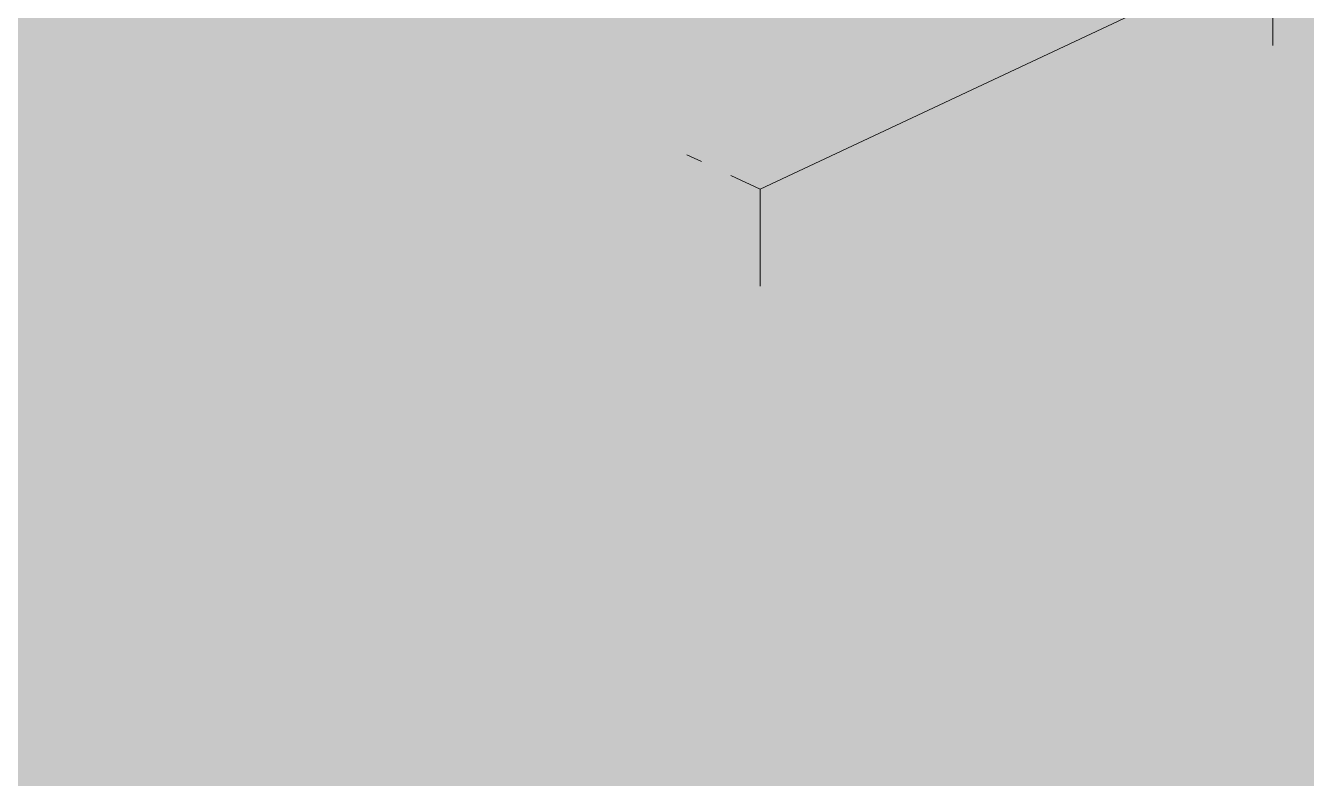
# Paper-space layout '03 3D Building and Roof' of a CAD drawing. Header units: millimetres. Extents: x 5 to 415, y 5 to 292.
# Drawn here: x 267.037 to 270.469, y 63.382 to 65.399 of the extents above; entities that cross this region are included whole.
import ezdxf

# ---------------------------------------------------------------- set-up
doc = ezdxf.new("R2010")
doc.units = ezdxf.units.MM
doc.layers.add('EXISTING', color=7, linetype='Continuous')
doc.layers.add('IMAGES', color=7, linetype='Continuous')

# ---------------------------------------------------------------- blocks, each defined once
blk = doc.blocks.new('SHEET_03')
at = {"layer": 'EXISTING', "color": 250, "lineweight": 9}
for p, q in [((269.0048, 64.9612), (270.3786, 65.6061)), ((270.3786, 65.3462), (270.3786, 65.6061)), ((268.8086, 65.0533), (268.8478, 65.0349)), ((268.9263, 64.998), (269.0048, 64.9612)), ((269.0048, 64.9612), (269.0048, 64.7013))]:
    blk.add_line(p, q, dxfattribs=at)
at = {"layer": 'IMAGES', "color": 7}
for points in [[(267.46, 65.262), (267.5564, 65.262), (267.46, 65.6476), (267.5564, 65.6476)], [(267.5564, 65.3584), (267.6527, 65.3584), (267.5564, 65.5512), (267.6527, 65.5512)], [(267.6527, 65.3584), (270.4473, 65.3584), (267.6527, 65.5512), (270.4473, 65.5512)], [(251.6564, 65.3584), (267.46, 65.3584), (251.6564, 65.4548), (267.46, 65.4548)], [(270.4473, 65.3584), (270.5436, 65.3584), (270.4473, 65.4548), (270.5436, 65.4548)], [(251.8491, 65.262), (267.46, 65.262), (251.8491, 65.3584), (267.46, 65.3584)], [(267.5564, 65.262), (267.6527, 65.262), (267.5564, 65.3584), (267.6527, 65.3584)], [(267.6527, 65.262), (270.3509, 65.262), (267.6527, 65.3584), (270.3509, 65.3584)], [(270.3509, 65.262), (270.4473, 65.262), (270.3509, 65.3584), (270.4473, 65.3584)], [(270.4473, 65.1656), (270.5436, 65.1656), (270.4473, 65.3584), (270.5436, 65.3584)], [(252.1382, 65.1656), (267.5564, 65.1656), (252.1382, 65.262), (267.5564, 65.262)], [(267.5564, 65.1656), (267.6527, 65.1656), (267.5564, 65.262), (267.6527, 65.262)], [(267.6527, 65.1656), (267.7491, 65.1656), (267.6527, 65.262), (267.7491, 65.262)], [(267.7491, 65.1656), (267.8455, 65.1656), (267.7491, 65.262), (267.8455, 65.262)], [(267.8455, 65.1656), (270.1582, 65.1656), (267.8455, 65.262), (270.1582, 65.262)], [(270.1582, 65.1656), (270.2545, 65.1656), (270.1582, 65.262), (270.2545, 65.262)], [(270.2545, 65.1656), (270.3509, 65.1656), (270.2545, 65.262), (270.3509, 65.262)], [(270.3509, 65.1656), (270.4473, 65.1656), (270.3509, 65.262), (270.4473, 65.262)], [(252.2345, 65.0692), (267.6527, 65.0692), (252.2345, 65.1656), (267.6527, 65.1656)], [(267.6527, 65.0692), (267.8455, 65.0692), (267.6527, 65.1656), (267.8455, 65.1656)], [(267.8455, 65.0692), (268.0382, 65.0692), (267.8455, 65.1656), (268.0382, 65.1656)], [(268.0382, 65.0692), (268.1345, 65.0692), (268.0382, 65.1656), (268.1345, 65.1656)], [(268.1345, 65.0692), (269.9655, 65.0692), (268.1345, 65.1656), (269.9655, 65.1656)], [(269.9655, 65.0692), (270.1582, 65.0692), (269.9655, 65.1656), (270.1582, 65.1656)], [(270.1582, 65.0692), (270.3509, 65.0692), (270.1582, 65.1656), (270.3509, 65.1656)], [(270.3509, 65.0692), (270.4473, 65.0692), (270.3509, 65.1656), (270.4473, 65.1656)], [(270.4473, 65.0692), (274.3018, 65.0692), (270.4473, 65.1656), (274.3018, 65.1656)], [(252.5236, 64.9728), (267.8455, 64.9728), (252.5236, 65.0692), (267.8455, 65.0692)], [(267.8455, 64.9728), (268.1345, 64.9728), (267.8455, 65.0692), (268.1345, 65.0692)], [(268.1345, 64.9728), (268.2309, 64.9728), (268.1345, 65.0692), (268.2309, 65.0692)], [(268.2309, 64.9728), (268.3273, 64.9728), (268.2309, 65.0692), (268.3273, 65.0692)], [(268.3273, 64.9728), (269.6764, 64.9728), (268.3273, 65.0692), (269.6764, 65.0692)], [(269.6764, 64.9728), (269.7727, 64.9728), (269.6764, 65.0692), (269.7727, 65.0692)], [(269.7727, 64.9728), (269.8691, 64.9728), (269.7727, 65.0692), (269.8691, 65.0692)], [(269.8691, 64.9728), (269.9655, 64.9728), (269.8691, 65.0692), (269.9655, 65.0692)], [(269.9655, 64.9728), (270.1582, 64.9728), (269.9655, 65.0692), (270.1582, 65.0692)], [(270.1582, 64.9728), (274.2055, 64.9728), (270.1582, 65.0692), (274.2055, 65.0692)], [(252.7164, 64.8764), (268.1345, 64.8764), (252.7164, 64.9728), (268.1345, 64.9728)], [(268.1345, 64.8764), (268.2309, 64.8764), (268.1345, 64.9728), (268.2309, 64.9728)], [(268.2309, 64.8764), (268.3273, 64.8764), (268.2309, 64.9728), (268.3273, 64.9728)], [(268.3273, 64.8764), (268.4236, 64.8764), (268.3273, 64.9728), (268.4236, 64.9728)], [(268.4236, 64.8764), (268.52, 64.8764), (268.4236, 64.9728), (268.52, 64.9728)], [(268.52, 64.8764), (269.58, 64.8764), (268.52, 64.9728), (269.58, 64.9728)], [(269.58, 64.8764), (269.6764, 64.8764), (269.58, 64.9728), (269.6764, 64.9728)], [(269.6764, 64.8764), (269.7727, 64.8764), (269.6764, 64.9728), (269.7727, 64.9728)], [(269.7727, 64.8764), (269.9655, 64.8764), (269.7727, 64.9728), (269.9655, 64.9728)], [(269.9655, 64.8764), (273.82, 64.8764), (269.9655, 64.9728), (273.82, 64.9728)], [(252.8127, 64.78), (268.2309, 64.78), (252.8127, 64.8764), (268.2309, 64.8764)], [(268.2309, 64.78), (268.3273, 64.78), (268.2309, 64.8764), (268.3273, 64.8764)], [(268.3273, 64.78), (268.52, 64.78), (268.3273, 64.8764), (268.52, 64.8764)], [(268.52, 64.78), (268.6164, 64.78), (268.52, 64.8764), (268.6164, 64.8764)], [(268.6164, 64.78), (268.7127, 64.78), (268.6164, 64.8764), (268.7127, 64.8764)], [(268.7127, 64.78), (269.2909, 64.78), (268.7127, 64.8764), (269.2909, 64.8764)], [(269.2909, 64.78), (269.4836, 64.78), (269.2909, 64.8764), (269.4836, 64.8764)], [(269.4836, 64.78), (269.58, 64.78), (269.4836, 64.8764), (269.58, 64.8764)], [(269.58, 64.78), (269.6764, 64.78), (269.58, 64.8764), (269.6764, 64.8764)], [(269.6764, 64.78), (269.7727, 64.78), (269.6764, 64.8764), (269.7727, 64.8764)], [(269.7727, 64.78), (273.7236, 64.78), (269.7727, 64.8764), (273.7236, 64.8764)], [(253.1018, 64.6836), (268.52, 64.6836), (253.1018, 64.78), (268.52, 64.78)], [(268.52, 64.6836), (268.6164, 64.6836), (268.52, 64.78), (268.6164, 64.78)], [(268.6164, 64.6836), (268.7127, 64.6836), (268.6164, 64.78), (268.7127, 64.78)], [(268.7127, 64.6836), (268.8091, 64.6836), (268.7127, 64.78), (268.8091, 64.78)], [(268.8091, 64.6836), (268.9055, 64.6836), (268.8091, 64.78), (268.9055, 64.78)], [(268.9055, 64.6836), (269.1945, 64.6836), (268.9055, 64.78), (269.1945, 64.78)], [(269.1945, 64.6836), (269.2909, 64.6836), (269.1945, 64.78), (269.2909, 64.78)], [(269.2909, 64.6836), (269.4836, 64.6836), (269.2909, 64.78), (269.4836, 64.78)], [(269.4836, 64.6836), (269.58, 64.6836), (269.4836, 64.78), (269.58, 64.78)], [(269.58, 64.6836), (273.7236, 64.6836), (269.58, 64.78), (273.7236, 64.78)], [(253.2945, 64.5872), (268.6164, 64.5872), (253.2945, 64.6836), (268.6164, 64.6836)], [(268.6164, 64.5872), (268.7127, 64.5872), (268.6164, 64.6836), (268.7127, 64.6836)], [(268.7127, 64.5872), (268.8091, 64.5872), (268.7127, 64.6836), (268.8091, 64.6836)], [(268.8091, 64.5872), (269.0018, 64.5872), (268.8091, 64.6836), (269.0018, 64.6836)], [(269.0018, 64.5872), (269.0982, 64.5872), (269.0018, 64.6836), (269.0982, 64.6836)], [(269.0982, 64.5872), (269.1945, 64.5872), (269.0982, 64.6836), (269.1945, 64.6836)], [(269.1945, 64.5872), (269.2909, 64.5872), (269.1945, 64.6836), (269.2909, 64.6836)], [(269.2909, 64.5872), (269.3873, 64.5872), (269.2909, 64.6836), (269.3873, 64.6836)], [(269.3873, 64.5872), (273.2418, 64.5872), (269.3873, 64.6836), (273.2418, 64.6836)], [(253.5836, 64.4908), (268.8091, 64.4908), (253.5836, 64.5872), (268.8091, 64.5872)], [(268.8091, 64.4908), (269.0018, 64.4908), (268.8091, 64.5872), (269.0018, 64.5872)], [(269.0018, 64.4908), (269.0982, 64.4908), (269.0018, 64.5872), (269.0982, 64.5872)], [(269.0982, 64.4908), (269.1945, 64.4908), (269.0982, 64.5872), (269.1945, 64.5872)], [(269.1945, 64.4908), (273.1455, 64.4908), (269.1945, 64.5872), (273.1455, 64.5872)], [(253.68, 64.3944), (272.8564, 64.3944), (253.68, 64.4908), (272.8564, 64.4908)], [(253.8727, 64.298), (272.5673, 64.298), (253.8727, 64.3944), (272.5673, 64.3944)], [(254.1618, 64.2016), (272.4709, 64.2016), (254.1618, 64.298), (272.4709, 64.298)], [(254.2582, 64.1052), (272.0855, 64.1052), (254.2582, 64.2016), (272.0855, 64.2016)], [(254.5473, 64.0088), (271.9891, 64.0088), (254.5473, 64.1052), (271.9891, 64.1052)], [(254.74, 63.9124), (271.7964, 63.9124), (254.74, 64.0088), (271.7964, 64.0088)], [(254.9327, 63.816), (271.5073, 63.816), (254.9327, 63.9124), (271.5073, 63.9124)], [(255.0291, 63.7196), (271.4109, 63.7196), (255.0291, 63.816), (271.4109, 63.816)], [(255.4145, 63.6232), (271.1218, 63.6232), (255.4145, 63.7196), (271.1218, 63.7196)], [(255.6073, 63.5267), (270.9291, 63.5267), (255.6073, 63.6232), (270.9291, 63.6232)], [(255.8, 63.4303), (270.8327, 63.4303), (255.8, 63.5267), (270.8327, 63.5267)], [(255.9927, 63.3339), (270.64, 63.3339), (255.9927, 63.4303), (270.64, 63.4303)]]:
    blk.add_solid(points, dxfattribs=at)

psp = doc.layouts.new('03 3D Building and Roof')

# ---------------------------------------------------------------- block references
psp.add_blockref('SHEET_03', (0, 0))

doc.saveas('drawing.dxf')
